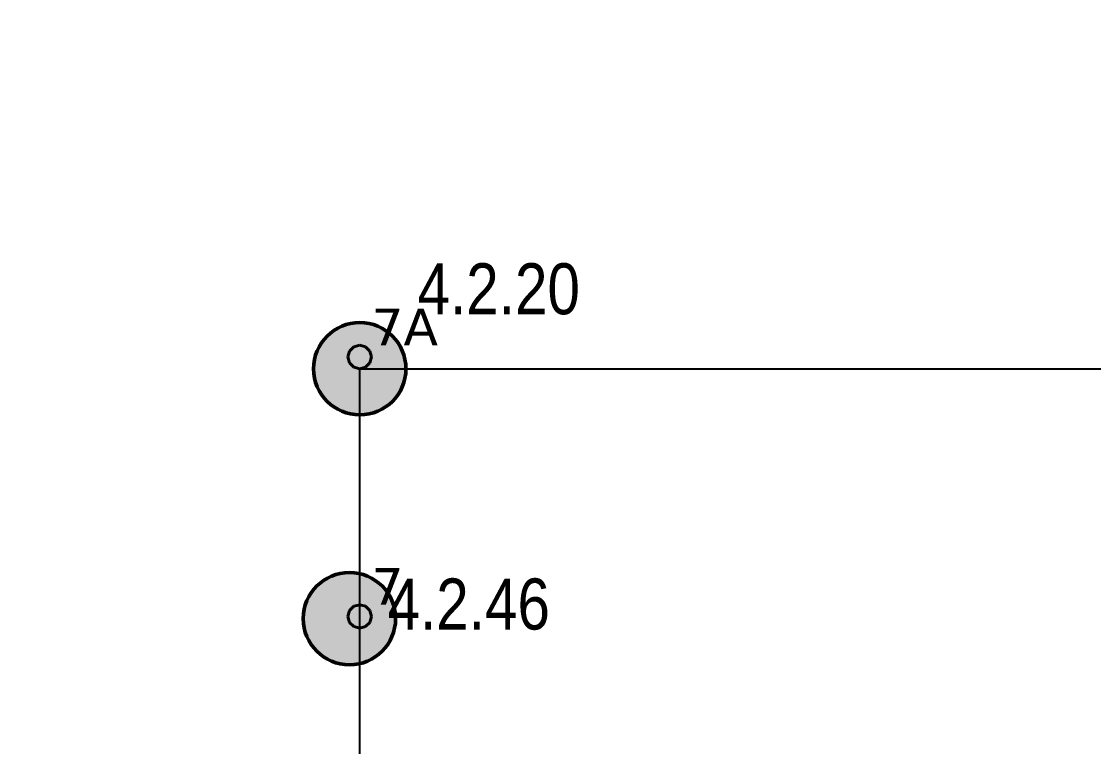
# Model space of a CAD drawing. Header units: millimetres. Extents: x -243740 to 150609, y -473655 to -165121.
# Drawn here: x -138095 to -132840, y -388992 to -385437 of the extents above; entities that cross this region are included whole.
import ezdxf
from ezdxf.enums import TextEntityAlignment as Align

# ---------------------------------------------------------------- set-up
doc = ezdxf.new("R2010")
doc.units = ezdxf.units.MM
doc.layers.add('_Гр.ЩД-1А.5.9.I2.6', color=6, linetype='Continuous')
doc.layers.add('_освещение_dali', color=3, linetype='Continuous', lineweight=50)
doc.layers.add('DLX_FL2_LUM 9', color=5, linetype='Continuous', lineweight=40)
doc.layers.add('DLX_FL2_LUM 8', color=7, linetype='Continuous', lineweight=40, true_color=0xfe2701)
doc.styles.get("Standard").update_dxf_attribs({"font": 'ARIALN.TTF'})
doc.styles.add('TableTextStyle', font='')
doc.styles.get('TableTextStyle').set_extended_font_data('VERDANA.TTF')
doc.linetypes.add('Truba', pattern='A,3e-05,[4,MSH_7,S=1,R=0,X=0,Y=0],-3.022072', length=3.022102)

# ---------------------------------------------------------------- blocks, each defined once
blk = doc.blocks.new('A$Caabd1818')
at = {"layer": 'DLX_FL2_LUM 8'}
for points in [[(-140464.2, 10439.3, 0), (-140456.5, 10468, 0)], [(-140456.5, 10468, 0), (-140464.2, 10439.3, 0)], [(-140456.5, 10468, 0), (-140464.2, 10439.3, 0)], [(-140464.2, 10439.3, 0), (-140456.5, 10468, 0)], [(-140456.5, 10468, 0), (-140435.4, 10489.1, 0)], [(-140435.4, 10489.1, 0), (-140456.5, 10468, 0)], [(-140435.4, 10489.1, 0), (-140456.5, 10468, 0)], [(-140456.5, 10468, 0), (-140435.4, 10489.1, 0)], [(-140456.5, 10468, 0), (-140456.5, 10468, 0)], [(-140456.5, 10468, 0), (-140456.5, 10468, 0)], [(-140435.4, 10489.1, 0), (-140406.7, 10496.8, 0)], [(-140406.7, 10496.8, 0), (-140435.4, 10489.1, 0)], [(-140406.7, 10496.8, 0), (-140435.4, 10489.1, 0)], [(-140435.4, 10489.1, 0), (-140406.7, 10496.8, 0)], [(-140435.4, 10489.1, 0), (-140435.4, 10489.1, 0)], [(-140435.4, 10489.1, 0), (-140435.4, 10489.1, 0)], [(-140406.7, 10496.8, 0), (-140406.7, 10496.8, 0)], [(-140406.7, 10496.8, 0), (-140377.9, 10489.1, 0)], [(-140377.9, 10489.1, 0), (-140406.7, 10496.8, 0)], [(-140406.7, 10496.8, 0), (-140406.7, 10496.8, 0)], [(-140377.9, 10489.1, 0), (-140406.7, 10496.8, 0)], [(-140406.7, 10496.8, 0), (-140377.9, 10489.1, 0)], [(-140377.9, 10489.1, 0), (-140377.9, 10489.1, 0)], [(-140377.9, 10489.1, 0), (-140356.9, 10468, 0)], [(-140356.9, 10468, 0), (-140377.9, 10489.1, 0)], [(-140377.9, 10489.1, 0), (-140377.9, 10489.1, 0)], [(-140356.9, 10468, 0), (-140377.9, 10489.1, 0)], [(-140377.9, 10489.1, 0), (-140356.9, 10468, 0)], [(-140356.9, 10468, 0), (-140356.9, 10468, 0)], [(-140356.9, 10468, 0), (-140349.2, 10439.3, 0)], [(-140349.2, 10439.3, 0), (-140356.9, 10468, 0)], [(-140356.9, 10468, 0), (-140356.9, 10468, 0)], [(-140349.2, 10439.3, 0), (-140356.9, 10468, 0)], [(-140356.9, 10468, 0), (-140349.2, 10439.3, 0)], [(-140456.5, 10410.5, 0), (-140464.2, 10439.3, 0)], [(-140464.2, 10439.3, 0), (-140464.2, 10439.3, 0)], [(-140464.2, 10439.3, 0), (-140456.5, 10410.5, 0)], [(-140464.2, 10439.3, 0), (-140464.2, 10439.3, 0)], [(-140464.2, 10439.3, 0), (-140456.5, 10410.5, 0)], [(-140456.5, 10410.5, 0), (-140464.2, 10439.3, 0)], [(-140435.4, 10389.5, 0), (-140456.5, 10410.5, 0)], [(-140456.5, 10410.5, 0), (-140456.5, 10410.5, 0)], [(-140456.5, 10410.5, 0), (-140435.4, 10389.5, 0)], [(-140456.5, 10410.5, 0), (-140456.5, 10410.5, 0)], [(-140456.5, 10410.5, 0), (-140435.4, 10389.5, 0)], [(-140435.4, 10389.5, 0), (-140456.5, 10410.5, 0)], [(-140356.9, 10410.5, 0), (-140377.9, 10389.5, 0)], [(-140377.9, 10389.5, 0), (-140356.9, 10410.5, 0)], [(-140377.9, 10389.5, 0), (-140356.9, 10410.5, 0)], [(-140356.9, 10410.5, 0), (-140377.9, 10389.5, 0)], [(-140349.2, 10439.3, 0), (-140356.9, 10410.5, 0)], [(-140356.9, 10410.5, 0), (-140349.2, 10439.3, 0)], [(-140356.9, 10410.5, 0), (-140349.2, 10439.3, 0)], [(-140349.2, 10439.3, 0), (-140356.9, 10410.5, 0)], [(-140356.9, 10410.5, 0), (-140356.9, 10410.5, 0)], [(-140356.9, 10410.5, 0), (-140356.9, 10410.5, 0)], [(-140349.2, 10439.3, 0), (-140349.2, 10439.3, 0)], [(-140349.2, 10439.3, 0), (-140349.2, 10439.3, 0)], [(-140406.7, 10381.8, 0), (-140435.4, 10389.5, 0)], [(-140435.4, 10389.5, 0), (-140435.4, 10389.5, 0)], [(-140435.4, 10389.5, 0), (-140406.7, 10381.8, 0)], [(-140435.4, 10389.5, 0), (-140435.4, 10389.5, 0)], [(-140435.4, 10389.5, 0), (-140406.7, 10381.8, 0)], [(-140406.7, 10381.8, 0), (-140435.4, 10389.5, 0)], [(-140377.9, 10389.5, 0), (-140406.7, 10381.8, 0)], [(-140406.7, 10381.8, 0), (-140377.9, 10389.5, 0)], [(-140406.7, 10381.8, 0), (-140377.9, 10389.5, 0)], [(-140377.9, 10389.5, 0), (-140406.7, 10381.8, 0)], [(-140406.7, 10381.8, 0), (-140406.7, 10381.8, 0)], [(-140406.7, 10381.8, 0), (-140406.7, 10381.8, 0)], [(-140377.9, 10389.5, 0), (-140377.9, 10389.5, 0)], [(-140377.9, 10389.5, 0), (-140377.9, 10389.5, 0)]]:
    blk.add_polyline3d(points, dxfattribs=at)
at = {"layer": 'DLX_FL2_LUM 9'}
for points in [[(-140456.5, 9195.8, 0), (-140435.4, 9216.9, 0)], [(-140435.4, 9216.9, 0), (-140456.5, 9195.8, 0)], [(-140435.4, 9216.9, 0), (-140456.5, 9195.8, 0)], [(-140456.5, 9195.8, 0), (-140435.4, 9216.9, 0)], [(-140435.4, 9216.9, 0), (-140406.7, 9224.6, 0)], [(-140406.7, 9224.6, 0), (-140435.4, 9216.9, 0)], [(-140406.7, 9224.6, 0), (-140435.4, 9216.9, 0)], [(-140435.4, 9216.9, 0), (-140406.7, 9224.6, 0)], [(-140435.4, 9216.9, 0), (-140435.4, 9216.9, 0)], [(-140435.4, 9216.9, 0), (-140435.4, 9216.9, 0)], [(-140406.7, 9224.6, 0), (-140406.7, 9224.6, 0)], [(-140406.7, 9224.6, 0), (-140377.9, 9216.9, 0)], [(-140377.9, 9216.9, 0), (-140406.7, 9224.6, 0)], [(-140406.7, 9224.6, 0), (-140406.7, 9224.6, 0)], [(-140377.9, 9216.9, 0), (-140406.7, 9224.6, 0)], [(-140406.7, 9224.6, 0), (-140377.9, 9216.9, 0)], [(-140377.9, 9216.9, 0), (-140377.9, 9216.9, 0)], [(-140377.9, 9216.9, 0), (-140356.9, 9195.8, 0)], [(-140356.9, 9195.8, 0), (-140377.9, 9216.9, 0)], [(-140377.9, 9216.9, 0), (-140377.9, 9216.9, 0)], [(-140356.9, 9195.8, 0), (-140377.9, 9216.9, 0)], [(-140377.9, 9216.9, 0), (-140356.9, 9195.8, 0)], [(-140464.2, 9167.1, 0), (-140456.5, 9195.8, 0)], [(-140456.5, 9195.8, 0), (-140464.2, 9167.1, 0)], [(-140456.5, 9195.8, 0), (-140464.2, 9167.1, 0)], [(-140464.2, 9167.1, 0), (-140456.5, 9195.8, 0)], [(-140456.5, 9138.3, 0), (-140464.2, 9167.1, 0)], [(-140464.2, 9167.1, 0), (-140464.2, 9167.1, 0)], [(-140464.2, 9167.1, 0), (-140456.5, 9138.3, 0)], [(-140464.2, 9167.1, 0), (-140464.2, 9167.1, 0)], [(-140464.2, 9167.1, 0), (-140456.5, 9138.3, 0)], [(-140456.5, 9138.3, 0), (-140464.2, 9167.1, 0)], [(-140456.5, 9195.8, 0), (-140456.5, 9195.8, 0)], [(-140456.5, 9195.8, 0), (-140456.5, 9195.8, 0)], [(-140356.9, 9195.8, 0), (-140356.9, 9195.8, 0)], [(-140356.9, 9195.8, 0), (-140349.2, 9167.1, 0)], [(-140349.2, 9167.1, 0), (-140356.9, 9195.8, 0)], [(-140356.9, 9195.8, 0), (-140356.9, 9195.8, 0)], [(-140349.2, 9167.1, 0), (-140356.9, 9195.8, 0)], [(-140356.9, 9195.8, 0), (-140349.2, 9167.1, 0)], [(-140349.2, 9167.1, 0), (-140356.9, 9138.3, 0)], [(-140356.9, 9138.3, 0), (-140349.2, 9167.1, 0)], [(-140356.9, 9138.3, 0), (-140349.2, 9167.1, 0)], [(-140349.2, 9167.1, 0), (-140356.9, 9138.3, 0)], [(-140349.2, 9167.1, 0), (-140349.2, 9167.1, 0)], [(-140349.2, 9167.1, 0), (-140349.2, 9167.1, 0)], [(-140435.4, 9117.3, 0), (-140456.5, 9138.3, 0)], [(-140456.5, 9138.3, 0), (-140456.5, 9138.3, 0)], [(-140456.5, 9138.3, 0), (-140435.4, 9117.3, 0)], [(-140456.5, 9138.3, 0), (-140456.5, 9138.3, 0)], [(-140456.5, 9138.3, 0), (-140435.4, 9117.3, 0)], [(-140435.4, 9117.3, 0), (-140456.5, 9138.3, 0)], [(-140406.7, 9109.6, 0), (-140435.4, 9117.3, 0)], [(-140435.4, 9117.3, 0), (-140435.4, 9117.3, 0)], [(-140435.4, 9117.3, 0), (-140406.7, 9109.6, 0)], [(-140435.4, 9117.3, 0), (-140435.4, 9117.3, 0)], [(-140435.4, 9117.3, 0), (-140406.7, 9109.6, 0)], [(-140406.7, 9109.6, 0), (-140435.4, 9117.3, 0)], [(-140377.9, 9117.3, 0), (-140406.7, 9109.6, 0)], [(-140406.7, 9109.6, 0), (-140377.9, 9117.3, 0)], [(-140406.7, 9109.6, 0), (-140377.9, 9117.3, 0)], [(-140377.9, 9117.3, 0), (-140406.7, 9109.6, 0)], [(-140406.7, 9109.6, 0), (-140406.7, 9109.6, 0)], [(-140406.7, 9109.6, 0), (-140406.7, 9109.6, 0)], [(-140356.9, 9138.3, 0), (-140377.9, 9117.3, 0)], [(-140377.9, 9117.3, 0), (-140356.9, 9138.3, 0)], [(-140377.9, 9117.3, 0), (-140356.9, 9138.3, 0)], [(-140356.9, 9138.3, 0), (-140377.9, 9117.3, 0)], [(-140377.9, 9117.3, 0), (-140377.9, 9117.3, 0)], [(-140377.9, 9117.3, 0), (-140377.9, 9117.3, 0)], [(-140356.9, 9138.3, 0), (-140356.9, 9138.3, 0)], [(-140356.9, 9138.3, 0), (-140356.9, 9138.3, 0)]]:
    blk.add_polyline3d(points, dxfattribs=at)
blk = doc.blocks.new('A$Cab2378fa')
at = {"lineweight": 25, "true_color": 0xfff5f5}
h = blk.add_hatch(color=7, dxfattribs=at)
h.dxf.hatch_style = 1
h.paths.add_polyline_path([(0, 0), (-141.6, -170.3, 0.174923), (3, -222.4, 0.197808), (162.3, -156.8)])
h.paths.add_polyline_path([(-163.2, 157.6), (0, 0), (147.8, 177.8, 0.175398), (3, 230.2, 0.209014)])
at = {"lineweight": 25}
h = blk.add_hatch(color=0, dxfattribs=at)
h.paths.add_polyline_path([(162.3, -156.8, 0.442338), (147.8, 177.8), (0, 0)])
h.paths.add_polyline_path([(-141.6, -170.3), (0, 0), (-163.2, 157.6, 0.430096)])
blk.add_circle((3, 3.9), 226.3)

msp = doc.modelspace()

# ---------------------------------------------------------------- linework, layer by layer
at = {"layer": '_Гр.ЩД-1А.5.9.I2.6', "ltscale": 100}
msp.add_lwpolyline([(-139183.1, -396270.9), (-136432, -396270.9), (-136432, -390955.4), (-136437, -389684.6), (-136437, -388408.4), (-136437, -387140), (-119646.1, -387140)], dxfattribs=at)

# ---------------------------------------------------------------- block references
at = {"layer": '_освещение_dali', "color": 1, "ltscale": 100}
msp.add_blockref('A$Cab2378fa', (-136439.9, -387143.9), dxfattribs=at)
at = {"layer": '_освещение_dali', "color": 5, "ltscale": 100}
msp.add_blockref('A$Cab2378fa', (-136490.6, -388369.1), dxfattribs=at)
at = {"layer": 'Defpoints', "linetype": 'Truba', "ltscale": 100}
msp.add_blockref('A$Caabd1818', (3969.7, -397521.8), dxfattribs=at)

# ---------------------------------------------------------------- texts
at = {"layer": '_Гр.ЩД-1А.5.9.I2.6', "ltscale": 100}
for s, p in [('4.2.20', (-135755.7, -386948)), ('4.2.46', (-135902.7, -388493.6))]:
    msp.add_text(s, height=250, dxfattribs=at).set_placement(p, align=Align.BOTTOM_CENTER)
at = {"layer": '_освещение_dali', "color": 123, "true_color": 0x63d8b7, "style": 'TableTextStyle'}
for s, p in [('7А', (-136379.5, -387024.9)), ('7', (-136379.5, -388297.2))]:
    msp.add_text(s, height=180, dxfattribs=at).set_placement(p)

doc.saveas('drawing.dxf')
